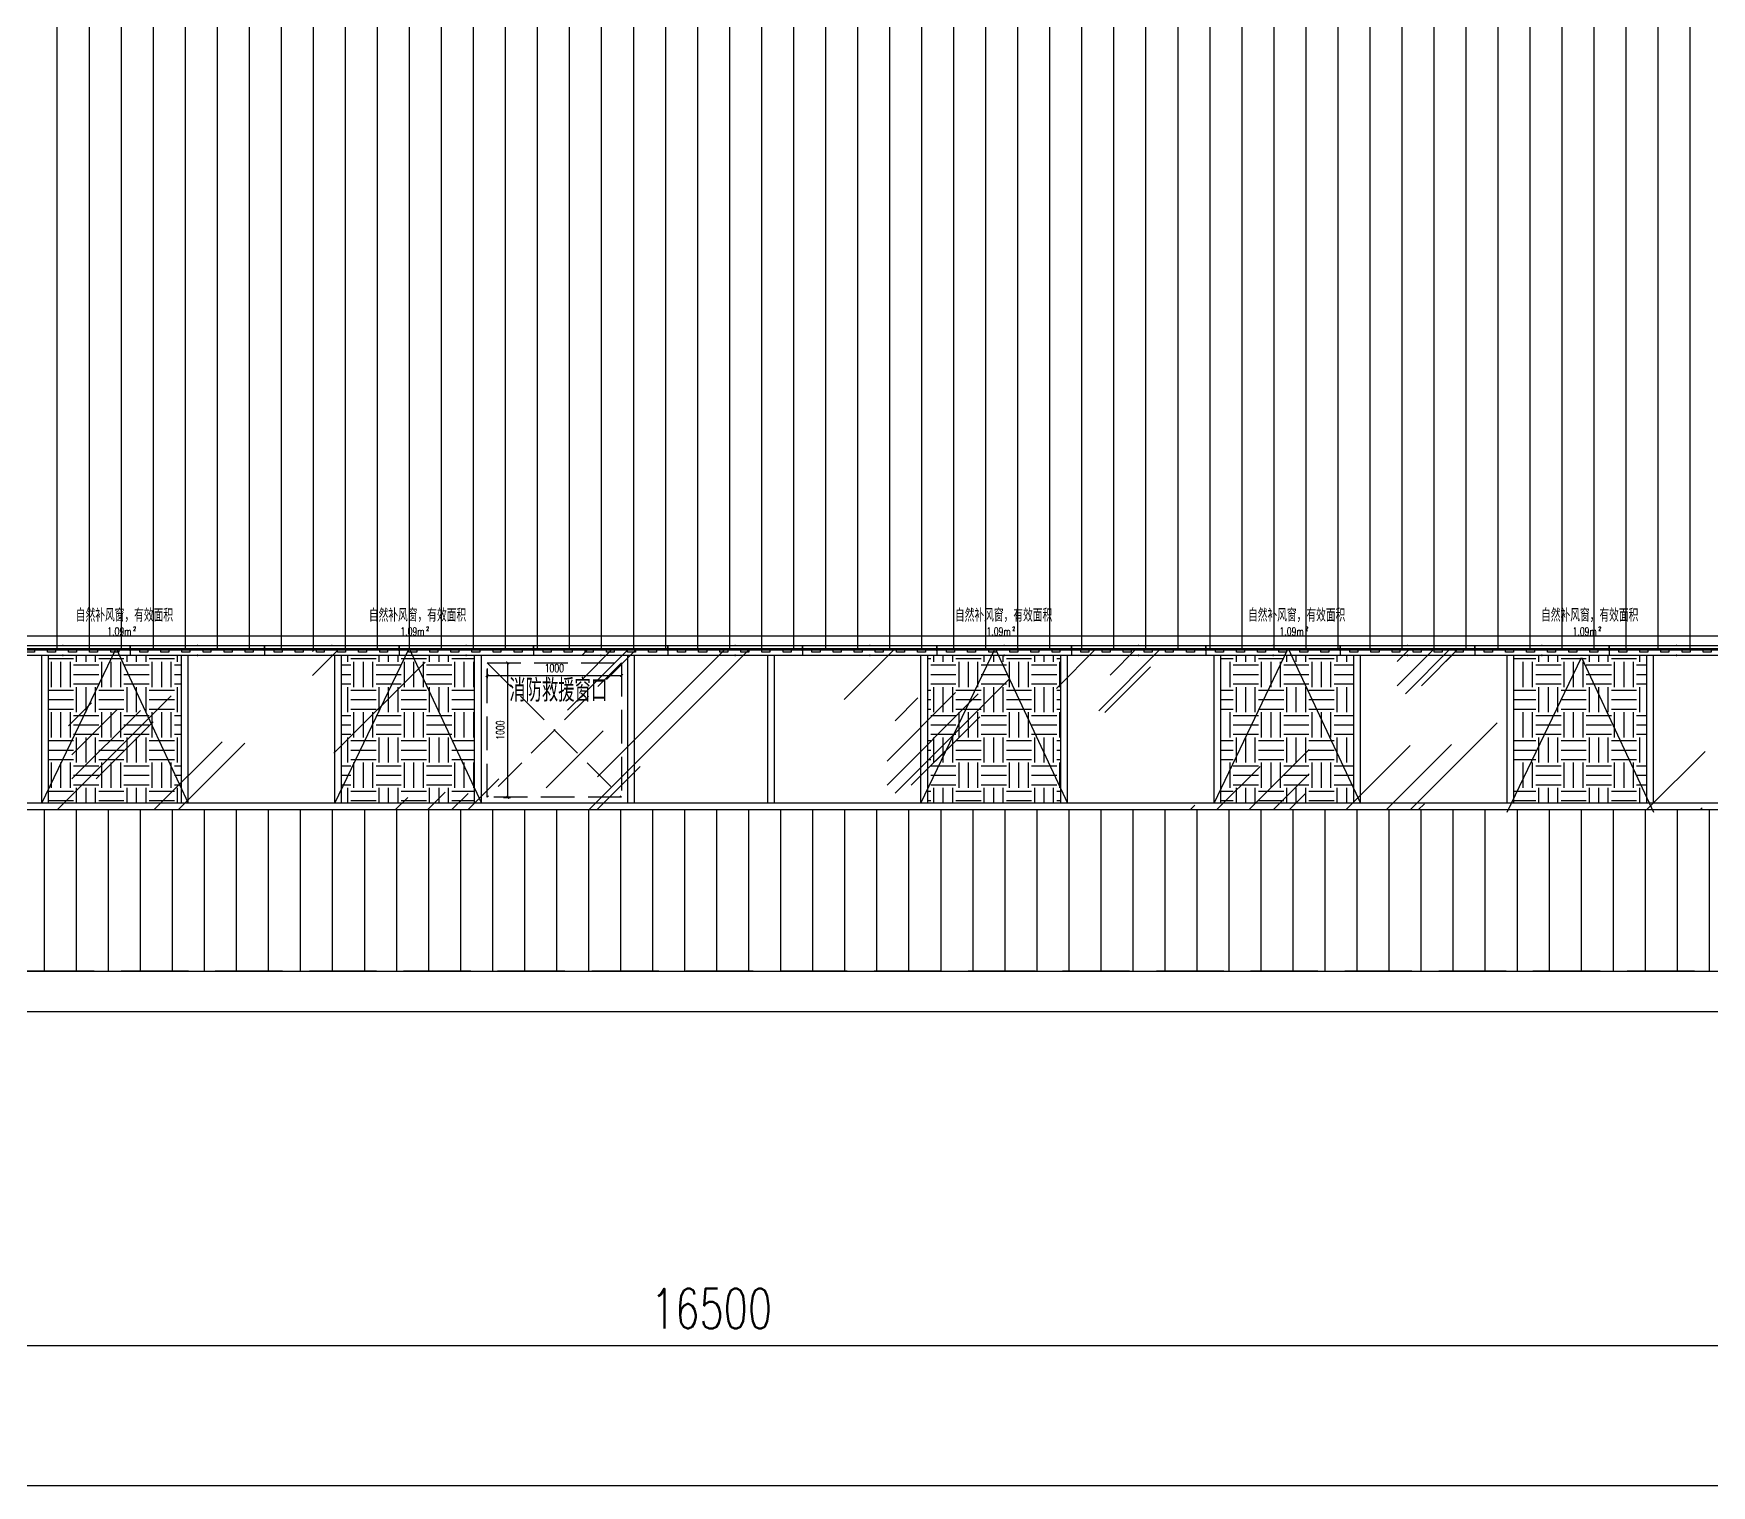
# Model space of a CAD drawing. Extents: x -2377130 to 293730, y -2 to 754590.
# Drawn here: x -1216687 to -1204209, y 513413 to 524212 of the extents above; entities that cross this region are included whole.
import ezdxf
from ezdxf.enums import TextEntityAlignment as Align

# ---------------------------------------------------------------- set-up
doc = ezdxf.new("R2010")
doc.units = 0
doc.header["$LTSCALE"] = 1000
doc.header["$MEASUREMENT"] = 0
for name, pattern in [('__DASH', [0.35, 0.25, -0.1]), ('DASH', [0.35, 0.25, -0.1]), ('DOTE', [2.42, 2, -0.2, 0.02, -0.2])]:
    doc.linetypes.add(name, pattern=pattern)
doc.layers.get('Defpoints').update_dxf_attribs({"color": 210})
for name, color, linetype in [('A-AXIS-D', 1, 'Continuous'), ('A-AXIS-DOTE', 14, 'DOTE'), ('A-HATCH-2', 251, 'Continuous'), ('A-LIN-V', 9, 'Continuous'), ('A-WINDOW', 140, 'Continuous'), ('AS-WALL', 40, 'Continuous'), ('DIM-照明', 3, 'Continuous'), ('EQUIP-照明', 3, 'Continuous'), ('PUB_DIM', 3, 'Continuous'), ('SPACE', 7, 'Continuous'), ('SPACE_HATCH', 8, 'Continuous'), ('建-文字', 7, 'Continuous')]:
    doc.layers.add(name, color=color, linetype=linetype)
doc.layers.add('A-WALL-HATCH', color=8, linetype='Continuous', lineweight=13)
doc.styles.add('_TCH_DIM_T3', font='SIMPLEX', dxfattribs={"width": 0.705882, "bigfont": 'GBCBIG'})
doc.styles.add('_TCH_SPACE', font='SIMPLEX', dxfattribs={"height": 5, "bigfont": 'GBCBIG'})
doc.styles.add('_TEL_DIM', font='SIMPLEX', dxfattribs={"width": 0.8, "height": 3.5, "bigfont": 'HZTXT'})
doc.styles.add('A-DIM_T3', font='SIMPLEX', dxfattribs={"width": 0.705882, "bigfont": 'GBCBIG'})
doc.styles.add('A-STANDARD', font='SIMPLEX', dxfattribs={"bigfont": 'GBCBIG'})
doc.dimstyles.new('_TCH_ARCH&&20', dxfattribs={"dimtxt": 59.5, "dimasz": 20, "dimexe": 20, "dimexo": 20, "dimgap": 25.25, "dimtad": 1, "dimdec": 0, "dimzin": 0, "dimdsep": 46, "dimtxsty": '_TCH_DIM_T3', "dimblk": 'ARCHTICK', "dimcen": 0.09, "dimclrt": 7, "dimazin": 2, "dimtfac": 1, "dimtdec": 0, "dimtix": 1, "dimtmove": 2, "dimatfit": 3, "dimfxl": 0, "dimtolj": 1, "dimtzin": 0, "dimarcsym": 0})

# ---------------------------------------------------------------- blocks, each defined once
blk = doc.blocks.new('_ArchTick')
at = {"color": 0, "linetype": 'ByBlock', "const_width": 0.4}
blk.add_lwpolyline([(-0.5, -0.5), (0.5, 0.5)], dxfattribs=at)
blk = doc.blocks.new('*D743')
at = {"layer": 'Defpoints', "color": 0}
for p in [(-1213314, 519510), (-1212314, 519510), (-1212314, 519437)]:
    blk.add_point(p, dxfattribs=at)
at = {"layer": 'PUB_DIM', "color": 0, "lineweight": -2}
for p, q in [((-1213314, 519490), (-1213314, 519417)), ((-1212314, 519490), (-1212314, 519417)), ((-1213314, 519437), (-1212314, 519437))]:
    blk.add_line(p, q, dxfattribs=at)
at = {"layer": 'PUB_DIM', "color": 0, "lineweight": -2, "xscale": 20, "yscale": 20, "zscale": 20, "rotation": 180}
blk.add_blockref('_ArchTick', (-1213314, 519437), dxfattribs=at)
at = {"layer": 'PUB_DIM', "color": 0, "lineweight": -2, "xscale": 20, "yscale": 20, "zscale": 20}
blk.add_blockref('_ArchTick', (-1212314, 519437), dxfattribs=at)
at = {"layer": 'PUB_DIM', "color": 7, "insert": (-1212814, 519492), "char_height": 59.5, "attachment_point": 5, "style": '_TCH_DIM_T3'}
blk.add_mtext('\\A1;1000', dxfattribs=at)
blk = doc.blocks.new('*D744')
at = {"layer": 'Defpoints', "color": 0}
for p in [(-1213212, 519531), (-1213161, 519531), (-1213212, 518531)]:
    blk.add_point(p, dxfattribs=at)
at = {"layer": 'PUB_DIM', "color": 0, "lineweight": -2}
for p, q in [((-1213192, 519531), (-1213141, 519531)), ((-1213161, 518531), (-1213161, 519531)), ((-1213192, 518531), (-1213141, 518531))]:
    blk.add_line(p, q, dxfattribs=at)
at = {"layer": 'PUB_DIM', "color": 0, "lineweight": -2, "xscale": 20, "yscale": 20, "zscale": 20}
for p, rotation in [((-1213161, 519531), 90), ((-1213161, 518531), 270)]:
    blk.add_blockref('_ArchTick', p, dxfattribs=dict(at, rotation=rotation))
at = {"layer": 'PUB_DIM', "color": 7, "insert": (-1213216, 519031), "char_height": 59.5, "attachment_point": 5, "rotation": 90, "style": '_TCH_DIM_T3'}
blk.add_mtext('\\A1;1000', dxfattribs=at)
blk = doc.blocks.new('12ZA')
at = {"color": 3}
for p, q in [((11454727, 202786), (11455727, 202786)), ((11454727, 202712), (11454727, 202786)), ((11455727, 202712), (11455727, 202786)), ((11454727, 202712), (11454727, 202737)), ((11455727, 202712), (11454727, 202712)), ((11454812, 202763), (11454871, 202763)), ((11454812, 202734), (11454812, 202763)), ((11454871, 202734), (11454812, 202734)), ((11454871, 202763), (11454871, 202734)), ((11454969, 202763), (11455028, 202763)), ((11454969, 202734), (11454969, 202763)), ((11455028, 202734), (11454969, 202734)), ((11455028, 202763), (11455028, 202734)), ((11455126, 202763), (11455185, 202763)), ((11455126, 202734), (11455126, 202763)), ((11455185, 202734), (11455126, 202734)), ((11455185, 202763), (11455185, 202734)), ((11455283, 202763), (11455342, 202763)), ((11455283, 202734), (11455283, 202763)), ((11455342, 202734), (11455283, 202734)), ((11455342, 202763), (11455342, 202734)), ((11455439, 202763), (11455499, 202763)), ((11455439, 202734), (11455439, 202763)), ((11455499, 202734), (11455439, 202734)), ((11455499, 202763), (11455499, 202734)), ((11455596, 202763), (11455656, 202763)), ((11455596, 202734), (11455596, 202763)), ((11455656, 202734), (11455596, 202734)), ((11455656, 202763), (11455656, 202734)), ((11455727, 202737), (11455727, 202712))]:
    blk.add_line(p, q, dxfattribs=at)
for p in [(11455227, 202786), (11455227, 202786), (11455227, 202786), (11454727, 202749), (11454727, 202749), (11454727, 202749), (11455227, 202712), (11455227, 202712), (11455227, 202712), (11455727, 202749), (11455727, 202749), (11455727, 202749), (11455727, 202749), (11455727, 202749)]:
    blk.add_point(p, dxfattribs=at)
at = {"color": 3, "style": '_TEL_DIM', "flags": 1}
for tag in ['REMARK', 'A']:
    blk.add_attdef(tag, text='', height=0.01, dxfattribs=at).set_placement((11455227, 202712), align=Align.MIDDLE_CENTER)
blk = doc.blocks.new('$equip_U$00000141(SEELE-PC)')
at = {"color": 8}
for p in [(-1, 0), (0, 0.074), (0, -0.074), (1, -0.024)]:
    blk.add_point(p, dxfattribs=at)
at = {"color": 8, "xscale": 0.002, "yscale": 0.002, "zscale": 0.002}
blk.add_blockref('12ZA', (-22910.454, -405.497), dxfattribs=at)
at = {"color": 7, "style": '_TEL_DIM', "flags": 1}
for tag in ['A', 'REMARK']:
    blk.add_attdef(tag, text='', height=0.00002, dxfattribs=at).set_placement((0, 0), align=Align.MIDDLE_CENTER)
blk = doc.blocks.new('$equip_U$00000080(LAPTOP-0UNQ9FSO)')
at = {"color": 4}
blk.add_blockref('$equip_U$00000141(SEELE-PC)', (1, 0.074), dxfattribs=at)
at = {"color": 7, "style": '_TEL_DIM', "flags": 1}
for tag in ['A', 'REMARK']:
    blk.add_attdef(tag, text='', height=0.00002, dxfattribs=at).set_placement((0, 0), align=Align.MIDDLE_CENTER)

msp = doc.modelspace()

# ---------------------------------------------------------------- linework, layer by layer
at = {"layer": 'A-AXIS-D', "color": 8}
for p, q in [((-1219895, 514453.4), (-1203395, 514453.4)), ((-1237045, 513413.4), (-1153245, 513413.4))]:
    msp.add_line(p, q, dxfattribs=at)
at = {"layer": 'A-AXIS-DOTE', "color": 8, "linetype": '__DASH', "ltscale": 2}
msp.add_line((-1146235.9, 517237.5), (-1244054.1, 517237.5), dxfattribs=at)
at = {"layer": 'A-HATCH-2', "color": 8, "linetype": 'Continuous'}
for p, q in [((-1216510.4, 519637.5), (-1216510.4, 534887.5)), ((-1216272.2, 519637.5), (-1216272.2, 534887.5)), ((-1216034.1, 519637.5), (-1216034.1, 534887.5)), ((-1215796, 519637.5), (-1215796, 534887.5)), ((-1215557.9, 519637.5), (-1215557.9, 534887.5)), ((-1215319.7, 519637.5), (-1215319.7, 534887.5)), ((-1215081.6, 519637.5), (-1215081.6, 534887.5)), ((-1214843.5, 519637.5), (-1214843.5, 534887.5)), ((-1214605.4, 519637.5), (-1214605.4, 534887.5)), ((-1214367.2, 519637.5), (-1214367.2, 534887.5)), ((-1214129.1, 519637.5), (-1214129.1, 534887.5)), ((-1213891, 519637.5), (-1213891, 534887.5)), ((-1213652.9, 519637.5), (-1213652.9, 534887.5)), ((-1213414.7, 519637.5), (-1213414.7, 534887.5)), ((-1213176.6, 519637.5), (-1213176.6, 534887.5)), ((-1212938.5, 519637.5), (-1212938.5, 534887.5)), ((-1212700.4, 519637.5), (-1212700.4, 534887.5)), ((-1212462.2, 519637.5), (-1212462.2, 534887.5)), ((-1212224.1, 519637.5), (-1212224.1, 534887.5)), ((-1211986, 519637.5), (-1211986, 534887.5)), ((-1211747.9, 519637.5), (-1211747.9, 534887.5)), ((-1211509.7, 519637.5), (-1211509.7, 534887.5)), ((-1211271.6, 519637.5), (-1211271.6, 534887.5)), ((-1211033.5, 519637.5), (-1211033.5, 534887.5)), ((-1210795.4, 519637.5), (-1210795.4, 534887.5)), ((-1210557.2, 519637.5), (-1210557.2, 534887.5)), ((-1210319.1, 519637.5), (-1210319.1, 534887.5)), ((-1210081, 519637.5), (-1210081, 534887.5)), ((-1209842.9, 519637.5), (-1209842.9, 534887.5)), ((-1209604.7, 519637.5), (-1209604.7, 534887.5)), ((-1209366.6, 519637.5), (-1209366.6, 534887.5)), ((-1209128.5, 519637.5), (-1209128.5, 534887.5)), ((-1208890.4, 519637.5), (-1208890.4, 534887.5)), ((-1208652.2, 519637.5), (-1208652.2, 534887.5)), ((-1208414.1, 519637.5), (-1208414.1, 534887.5)), ((-1208176, 519637.5), (-1208176, 534887.5)), ((-1207937.9, 519637.5), (-1207937.9, 534887.5)), ((-1207699.7, 519637.5), (-1207699.7, 534887.5)), ((-1207461.6, 519637.5), (-1207461.6, 534887.5)), ((-1207223.5, 519637.5), (-1207223.5, 534887.5)), ((-1206985.4, 519637.5), (-1206985.4, 534887.5)), ((-1206747.2, 519637.5), (-1206747.2, 534887.5)), ((-1206509.1, 519637.5), (-1206509.1, 534887.5)), ((-1206271, 519637.5), (-1206271, 534887.5)), ((-1206032.9, 519637.5), (-1206032.9, 534887.5)), ((-1205794.7, 519637.5), (-1205794.7, 534887.5)), ((-1205556.6, 519637.5), (-1205556.6, 534887.5)), ((-1205318.5, 519637.5), (-1205318.5, 534887.5)), ((-1205080.4, 519637.5), (-1205080.4, 534887.5)), ((-1204842.2, 519637.5), (-1204842.2, 534887.5)), ((-1204604.1, 519637.5), (-1204604.1, 534887.5)), ((-1204366, 519637.5), (-1204366, 534887.5)), ((-1216606, 517237.5), (-1216606, 518437.5)), ((-1216367.9, 517237.5), (-1216367.9, 518437.5)), ((-1216129.7, 517237.5), (-1216129.7, 518437.5)), ((-1215891.6, 517237.5), (-1215891.6, 518437.5)), ((-1215653.5, 517237.5), (-1215653.5, 518437.5)), ((-1215415.4, 517237.5), (-1215415.4, 518437.5)), ((-1215177.2, 517237.5), (-1215177.2, 518437.5)), ((-1214939.1, 517237.5), (-1214939.1, 518437.5)), ((-1214701, 517237.5), (-1214701, 518437.5)), ((-1214462.9, 517237.5), (-1214462.9, 518437.5)), ((-1214224.7, 517237.5), (-1214224.7, 518437.5)), ((-1213986.6, 517237.5), (-1213986.6, 518437.5)), ((-1213748.5, 517237.5), (-1213748.5, 518437.5)), ((-1213510.4, 517237.5), (-1213510.4, 518437.5)), ((-1213272.2, 517237.5), (-1213272.2, 518437.5)), ((-1213034.1, 517237.5), (-1213034.1, 518437.5)), ((-1212796, 517237.5), (-1212796, 518437.5)), ((-1212557.9, 517237.5), (-1212557.9, 518437.5)), ((-1212319.7, 517237.5), (-1212319.7, 518437.5)), ((-1212081.6, 517237.5), (-1212081.6, 518437.5)), ((-1211843.5, 517237.5), (-1211843.5, 518437.5)), ((-1211605.4, 517237.5), (-1211605.4, 518437.5)), ((-1211367.2, 517237.5), (-1211367.2, 518437.5)), ((-1211129.1, 517237.5), (-1211129.1, 518437.5)), ((-1210891, 517237.5), (-1210891, 518437.5)), ((-1210652.9, 517237.5), (-1210652.9, 518437.5)), ((-1210414.7, 517237.5), (-1210414.7, 518437.5)), ((-1210176.6, 517237.5), (-1210176.6, 518437.5)), ((-1209938.5, 517237.5), (-1209938.5, 518437.5)), ((-1209700.4, 517237.5), (-1209700.4, 518437.5)), ((-1209462.2, 517237.5), (-1209462.2, 518437.5)), ((-1209224.1, 517237.5), (-1209224.1, 518437.5)), ((-1208986, 517237.5), (-1208986, 518437.5)), ((-1208747.9, 517237.5), (-1208747.9, 518437.5)), ((-1208509.7, 517237.5), (-1208509.7, 518437.5)), ((-1208271.6, 517237.5), (-1208271.6, 518437.5)), ((-1208033.5, 517237.5), (-1208033.5, 518437.5)), ((-1207795.4, 517237.5), (-1207795.4, 518437.5)), ((-1207557.2, 517237.5), (-1207557.2, 518437.5)), ((-1207319.1, 517237.5), (-1207319.1, 518437.5)), ((-1207081, 517237.5), (-1207081, 518437.5)), ((-1206842.9, 517237.5), (-1206842.9, 518437.5)), ((-1206604.7, 517237.5), (-1206604.7, 518437.5)), ((-1206366.6, 517237.5), (-1206366.6, 518437.5)), ((-1206128.5, 517237.5), (-1206128.5, 518437.5)), ((-1205890.4, 517237.5), (-1205890.4, 518437.5)), ((-1205652.2, 517237.5), (-1205652.2, 518437.5)), ((-1205414.1, 517237.5), (-1205414.1, 518437.5)), ((-1205176, 517237.5), (-1205176, 518437.5)), ((-1204937.9, 517237.5), (-1204937.9, 518437.5)), ((-1204699.7, 517237.5), (-1204699.7, 518437.5)), ((-1204461.6, 517237.5), (-1204461.6, 518437.5)), ((-1204223.5, 517237.5), (-1204223.5, 518437.5))]:
    msp.add_line(p, q, dxfattribs=at)
at = {"layer": 'A-LIN-V', "color": 8}
msp.add_line((-1237045, 517237.5), (-1153245, 517237.5), dxfattribs=at)
at = {"layer": 'A-LIN-V', "color": 8, "linetype": 'DASH'}
msp.add_lwpolyline([(-1213313.7, 519531.2), (-1212313.7, 519531.2), (-1212313.7, 518531.2), (-1213313.7, 518531.2)], close=True, dxfattribs=at)
for points in [[(-1213313.7, 519531.2), (-1212313.7, 518531.2)], [(-1212313.7, 519531.2), (-1213313.7, 518531.2)]]:
    msp.add_lwpolyline(points, dxfattribs=at)
at = {"layer": 'A-WALL-HATCH', "color": 8, "linetype": 'Continuous'}
for p, q in [((-1214613.5, 519616.8), (-1214592.9, 519637.5)), ((-1214613.5, 519436.8), (-1214412.9, 519637.5)), ((-1212717, 519178.7), (-1212258.2, 519637.5)), ((-1212607.3, 519408.4), (-1212378.2, 519637.5)), ((-1212607.3, 519588.4), (-1212558.2, 519637.5)), ((-1212558.2, 518437.5), (-1211358.2, 519637.5)), ((-1212492.2, 518683.5), (-1211538.2, 519637.5)), ((-1212427.2, 519408.4), (-1212198.2, 519637.5)), ((-1212247.2, 519588.4), (-1212198.2, 519637.5)), ((-1210658.2, 519259.2), (-1210279.9, 519637.5)), ((-1209079.9, 519341), (-1208783.5, 519637.5)), ((-1208765.3, 519175.6), (-1208303.5, 519637.5)), ((-1208680.5, 519440.5), (-1208483.5, 519637.5)), ((-1206545.2, 519361.1), (-1206268.8, 519637.5)), ((-1206545.2, 519541.1), (-1206448.8, 519637.5)), ((-1206485.2, 519301.1), (-1206148.8, 519637.5)), ((-1206365.1, 519361.1), (-1206088.8, 519637.5)), ((-1206185.1, 519541.1), (-1206088.8, 519637.5)), ((-1214452.9, 518858.6), (-1213774.1, 519537.4)), ((-1208719.9, 519161.1), (-1208380.4, 519500.5)), ((-1210279.9, 518561), (-1209431.4, 519409.6)), ((-1216511.7, 518438.6), (-1215663.2, 519287.2)), ((-1216426.9, 519063.5), (-1216257.1, 519233.2)), ((-1210339.9, 518801), (-1209830.8, 519310.2)), ((-1210339.9, 518621), (-1209661.1, 519299.9)), ((-1210279.9, 519101), (-1210110.2, 519270.8)), ((-1216402, 518848.3), (-1216062.6, 519187.7)), ((-1216402, 518668.3), (-1215892.9, 519177.4)), ((-1210159.9, 518621.1), (-1209650.7, 519130.2)), ((-1216222, 518668.4), (-1215797.7, 519092.6)), ((-1216042, 518848.4), (-1215872.3, 519018.1)), ((-1212874.6, 518601), (-1212450.4, 519025.3)), ((-1209979.9, 518801.1), (-1209725.3, 519055.6)), ((-1206448.8, 518437.5), (-1205802.1, 519084.1)), ((-1215792.9, 518437.5), (-1215285.6, 518944.7)), ((-1215612.9, 518437.5), (-1215115.9, 518934.4)), ((-1207648.8, 518437.5), (-1207200.3, 518885.9)), ((-1206928.8, 518437.5), (-1206449.4, 518916.8)), ((-1206628.8, 518437.5), (-1206141.6, 518924.7)), ((-1204691.7, 518437.5), (-1204256.6, 518872.5)), ((-1212498.2, 518437.5), (-1212175.2, 518760.5)), ((-1207888.8, 518437.5), (-1207564.6, 518761.6)), ((-1213458.2, 518437.5), (-1213226.1, 518669.5)), ((-1207468.8, 518437.5), (-1207200.3, 518705.9)), ((-1213998.2, 518437.5), (-1213904.9, 518530.7)), ((-1213758.2, 518437.5), (-1213625.5, 518570.1)), ((-1213578.2, 518437.5), (-1213455.8, 518559.8)), ((-1207348.8, 518437.5), (-1207225.2, 518561)), ((-1206388.8, 518437.5), (-1206344, 518482.3)), ((-1208085.8, 518437.5), (-1208051.4, 518471.9)), ((-1204294.1, 518437.5), (-1204279, 518452.5))]:
    msp.add_line(p, q, dxfattribs=at)
at = {"layer": 'A-WINDOW', "color": 8}
for p, q in [((-1229090.3, 519637.5), (-1169895, 519637.5)), ((-1216625.9, 518487.5), (-1216073.4, 519637.5)), ((-1216073.4, 519637.5), (-1215536.2, 518487.5)), ((-1214446.4, 518487.5), (-1213894, 519637.5)), ((-1213894, 519637.5), (-1213356.7, 518487.5)), ((-1210087.6, 518487.5), (-1209535.2, 519637.5)), ((-1209535.2, 519637.5), (-1208997.9, 518487.5)), ((-1207908.2, 518487.5), (-1207355.8, 519637.5)), ((-1207355.8, 519637.5), (-1206818.5, 518487.5)), ((-1229040.3, 519587.5), (-1169895, 519587.5)), ((-1216625.9, 518487.5), (-1216625.9, 519587.5)), ((-1216575.9, 518487.5), (-1216575.9, 519587.5)), ((-1215586.2, 518487.5), (-1215586.2, 519587.5)), ((-1215536.2, 518487.5), (-1215536.2, 519587.5)), ((-1214446.4, 518487.5), (-1214446.4, 519587.5)), ((-1214396.4, 518487.5), (-1214396.4, 519587.5)), ((-1213406.7, 518487.5), (-1213406.7, 519587.5)), ((-1213356.7, 518487.5), (-1213356.7, 519587.5)), ((-1212267, 518487.5), (-1212267, 519587.5)), ((-1212217, 518487.5), (-1212217, 519587.5)), ((-1211227.3, 518487.5), (-1211227.3, 519587.5)), ((-1211177.3, 518487.5), (-1211177.3, 519587.5)), ((-1210087.6, 518487.5), (-1210087.6, 519587.5)), ((-1210037.6, 518487.5), (-1210037.6, 519587.5)), ((-1209047.9, 518487.5), (-1209047.9, 519587.5)), ((-1208997.9, 518487.5), (-1208997.9, 519587.5)), ((-1207908.2, 518487.5), (-1207908.2, 519587.5)), ((-1207858.2, 518487.5), (-1207858.2, 519587.5)), ((-1206868.5, 518487.5), (-1206868.5, 519587.5)), ((-1206818.5, 518487.5), (-1206818.5, 519587.5)), ((-1205728.8, 518487.5), (-1205728.8, 519587.5)), ((-1205728.8, 518420), (-1205176.3, 519570)), ((-1205678.8, 518487.5), (-1205678.8, 519587.5)), ((-1205176.3, 519570), (-1204639, 518420)), ((-1204689, 518487.5), (-1204689, 519587.5)), ((-1204639, 518487.5), (-1204639, 519587.5)), ((-1169895, 518487.5), (-1225393.6, 518487.5)), ((-1168395, 518437.5), (-1225393.6, 518437.5))]:
    msp.add_line(p, q, dxfattribs=at)
at = {"layer": 'AS-WALL', "color": 8}
msp.add_line((-1244054.1, 516937.5), (-1146235.9, 516937.5), dxfattribs=at)
at = {"layer": 'DIM-照明', "color": 6}
for points in [[(-1170090, 535010), (-1170090, 519730), (-1225970, 519730), (-1225969, 519624.5), (-1229080, 519624.5), (-1229080, 517287.5)], [(-1170050, 535000), (-1170050, 519700), (-1201970, 519700), (-1201969, 519624.5), (-1224969, 519624.5)]]:
    msp.add_lwpolyline(points, dxfattribs=at)
at = {"layer": 'SPACE_HATCH', "color": 8, "linetype": 'Continuous'}
for p, q in [((-1216575.9, 519562.5), (-1216390, 519562.5)), ((-1216554.1, 519351.6), (-1216554.1, 519539.1)), ((-1216483.8, 519351.6), (-1216483.8, 519539.1)), ((-1216413.4, 519351.6), (-1216413.4, 519539.1)), ((-1216390, 519515.6), (-1216202.5, 519515.6)), ((-1216366.6, 519539.1), (-1216366.6, 519587.5)), ((-1216296.3, 519539.1), (-1216296.3, 519587.5)), ((-1216225.9, 519539.1), (-1216225.9, 519587.5)), ((-1216202.5, 519562.5), (-1216015, 519562.5)), ((-1216179.1, 519351.6), (-1216179.1, 519539.1)), ((-1216108.8, 519351.6), (-1216108.8, 519539.1)), ((-1216038.4, 519351.6), (-1216038.4, 519539.1)), ((-1216015, 519515.6), (-1215827.5, 519515.6)), ((-1215991.6, 519539.1), (-1215991.6, 519587.5)), ((-1215921.3, 519539.1), (-1215921.3, 519587.5)), ((-1215850.9, 519539.1), (-1215850.9, 519587.5)), ((-1215827.5, 519562.5), (-1215640, 519562.5)), ((-1215804.1, 519351.6), (-1215804.1, 519539.1)), ((-1215733.8, 519351.6), (-1215733.8, 519539.1)), ((-1215663.4, 519351.6), (-1215663.4, 519539.1)), ((-1215640, 519515.6), (-1215586.2, 519515.6)), ((-1215616.6, 519539.1), (-1215616.6, 519587.5)), ((-1214396.4, 519515.6), (-1214327.5, 519515.6)), ((-1214350.9, 519539.1), (-1214350.9, 519587.5)), ((-1214327.5, 519562.5), (-1214140, 519562.5)), ((-1214304.1, 519351.6), (-1214304.1, 519539.1)), ((-1214233.8, 519351.6), (-1214233.8, 519539.1)), ((-1214163.4, 519351.6), (-1214163.4, 519539.1)), ((-1214140, 519515.6), (-1213952.5, 519515.6)), ((-1214116.6, 519539.1), (-1214116.6, 519587.5)), ((-1214046.3, 519539.1), (-1214046.3, 519587.5)), ((-1213975.9, 519539.1), (-1213975.9, 519587.5)), ((-1213952.5, 519562.5), (-1213765, 519562.5)), ((-1213929.1, 519351.6), (-1213929.1, 519539.1)), ((-1213858.8, 519351.6), (-1213858.8, 519539.1)), ((-1213788.4, 519351.6), (-1213788.4, 519539.1)), ((-1213765, 519515.6), (-1213577.5, 519515.6)), ((-1213741.6, 519539.1), (-1213741.6, 519587.5)), ((-1213671.3, 519539.1), (-1213671.3, 519587.5)), ((-1213600.9, 519539.1), (-1213600.9, 519587.5)), ((-1213577.5, 519562.5), (-1213406.7, 519562.5)), ((-1213554.1, 519351.6), (-1213554.1, 519539.1)), ((-1213483.8, 519351.6), (-1213483.8, 519539.1)), ((-1213413.4, 519351.6), (-1213413.4, 519539.1)), ((-1210037.6, 519562.5), (-1210015, 519562.5)), ((-1210015, 519515.6), (-1209827.5, 519515.6)), ((-1209991.6, 519539.1), (-1209991.6, 519587.5)), ((-1209921.3, 519539.1), (-1209921.3, 519587.5)), ((-1209850.9, 519539.1), (-1209850.9, 519587.5)), ((-1209827.5, 519562.5), (-1209640, 519562.5)), ((-1209804.1, 519351.6), (-1209804.1, 519539.1)), ((-1209733.8, 519351.6), (-1209733.8, 519539.1)), ((-1209663.4, 519351.6), (-1209663.4, 519539.1)), ((-1209640, 519515.6), (-1209452.5, 519515.6)), ((-1209616.6, 519539.1), (-1209616.6, 519587.5)), ((-1209546.3, 519539.1), (-1209546.3, 519587.5)), ((-1209475.9, 519539.1), (-1209475.9, 519587.5)), ((-1209452.5, 519562.5), (-1209265, 519562.5)), ((-1209429.1, 519351.6), (-1209429.1, 519539.1)), ((-1209358.8, 519351.6), (-1209358.8, 519539.1)), ((-1209288.4, 519351.6), (-1209288.4, 519539.1)), ((-1209265, 519515.6), (-1209077.5, 519515.6)), ((-1209241.6, 519539.1), (-1209241.6, 519587.5)), ((-1209171.3, 519539.1), (-1209171.3, 519587.5)), ((-1209100.9, 519539.1), (-1209100.9, 519587.5)), ((-1209077.5, 519562.5), (-1209047.9, 519562.5)), ((-1209054.1, 519351.6), (-1209054.1, 519539.1)), ((-1207858.2, 519562.5), (-1207765, 519562.5)), ((-1207788.4, 519351.6), (-1207788.4, 519539.1)), ((-1207765, 519515.6), (-1207577.5, 519515.6)), ((-1207741.6, 519539.1), (-1207741.6, 519587.5)), ((-1207671.3, 519539.1), (-1207671.3, 519587.5)), ((-1207600.9, 519539.1), (-1207600.9, 519587.5)), ((-1207577.5, 519562.5), (-1207390, 519562.5)), ((-1207554.1, 519351.6), (-1207554.1, 519539.1)), ((-1207483.8, 519351.6), (-1207483.8, 519539.1)), ((-1207413.4, 519351.6), (-1207413.4, 519539.1)), ((-1207390, 519515.6), (-1207202.5, 519515.6)), ((-1207366.6, 519539.1), (-1207366.6, 519587.5)), ((-1207296.3, 519539.1), (-1207296.3, 519587.5)), ((-1207225.9, 519539.1), (-1207225.9, 519587.5)), ((-1207202.5, 519562.5), (-1207015, 519562.5)), ((-1207179.1, 519351.6), (-1207179.1, 519539.1)), ((-1207108.8, 519351.6), (-1207108.8, 519539.1)), ((-1207038.4, 519351.6), (-1207038.4, 519539.1)), ((-1207015, 519515.6), (-1206868.5, 519515.6)), ((-1206991.6, 519539.1), (-1206991.6, 519587.5)), ((-1206921.3, 519539.1), (-1206921.3, 519587.5)), ((-1205678.8, 519562.5), (-1205515, 519562.5)), ((-1205608.8, 519351.6), (-1205608.8, 519539.1)), ((-1205538.4, 519351.6), (-1205538.4, 519539.1)), ((-1205515, 519515.6), (-1205327.5, 519515.6)), ((-1205491.6, 519539.1), (-1205491.6, 519587.5)), ((-1205421.3, 519539.1), (-1205421.3, 519587.5)), ((-1205350.9, 519539.1), (-1205350.9, 519587.5)), ((-1205327.5, 519562.5), (-1205140, 519562.5)), ((-1205304.1, 519351.6), (-1205304.1, 519539.1)), ((-1205233.8, 519351.6), (-1205233.8, 519539.1)), ((-1205163.4, 519351.6), (-1205163.4, 519539.1)), ((-1205140, 519515.6), (-1204952.5, 519515.6)), ((-1205116.6, 519539.1), (-1205116.6, 519587.5)), ((-1205046.3, 519539.1), (-1205046.3, 519587.5)), ((-1204975.9, 519539.1), (-1204975.9, 519587.5)), ((-1204952.5, 519562.5), (-1204765, 519562.5)), ((-1204929.1, 519351.6), (-1204929.1, 519539.1)), ((-1204858.8, 519351.6), (-1204858.8, 519539.1)), ((-1204788.4, 519351.6), (-1204788.4, 519539.1)), ((-1204765, 519515.6), (-1204689, 519515.6)), ((-1204741.6, 519539.1), (-1204741.6, 519587.5)), ((-1216390, 519445.3), (-1216202.5, 519445.3)), ((-1216390, 519375), (-1216202.5, 519375)), ((-1216366.6, 519164.1), (-1216366.6, 519351.6)), ((-1216296.3, 519164.1), (-1216296.3, 519351.6)), ((-1216225.9, 519164.1), (-1216225.9, 519351.6)), ((-1216015, 519445.3), (-1215827.5, 519445.3)), ((-1216015, 519375), (-1215827.5, 519375)), ((-1215991.6, 519164.1), (-1215991.6, 519351.6)), ((-1215921.3, 519164.1), (-1215921.3, 519351.6)), ((-1215850.9, 519164.1), (-1215850.9, 519351.6)), ((-1215640, 519445.3), (-1215586.2, 519445.3)), ((-1215640, 519375), (-1215586.2, 519375)), ((-1215616.6, 519164.1), (-1215616.6, 519351.6)), ((-1214396.4, 519445.3), (-1214327.5, 519445.3)), ((-1214396.4, 519375), (-1214327.5, 519375)), ((-1214350.9, 519164.1), (-1214350.9, 519351.6)), ((-1214140, 519445.3), (-1213952.5, 519445.3)), ((-1214140, 519375), (-1213952.5, 519375)), ((-1214116.6, 519164.1), (-1214116.6, 519351.6)), ((-1214046.3, 519164.1), (-1214046.3, 519351.6)), ((-1213975.9, 519164.1), (-1213975.9, 519351.6)), ((-1213765, 519445.3), (-1213577.5, 519445.3)), ((-1213765, 519375), (-1213577.5, 519375)), ((-1213741.6, 519164.1), (-1213741.6, 519351.6)), ((-1213671.3, 519164.1), (-1213671.3, 519351.6)), ((-1213600.9, 519164.1), (-1213600.9, 519351.6)), ((-1210015, 519445.3), (-1209827.5, 519445.3)), ((-1210015, 519375), (-1209827.5, 519375)), ((-1209991.6, 519164.1), (-1209991.6, 519351.6)), ((-1209921.3, 519164.1), (-1209921.3, 519351.6)), ((-1209850.9, 519164.1), (-1209850.9, 519351.6)), ((-1209640, 519445.3), (-1209452.5, 519445.3)), ((-1209640, 519375), (-1209452.5, 519375)), ((-1209616.6, 519164.1), (-1209616.6, 519351.6)), ((-1209546.3, 519164.1), (-1209546.3, 519351.6)), ((-1209475.9, 519164.1), (-1209475.9, 519351.6)), ((-1209265, 519445.3), (-1209077.5, 519445.3)), ((-1209265, 519375), (-1209077.5, 519375)), ((-1209241.6, 519164.1), (-1209241.6, 519351.6)), ((-1209171.3, 519164.1), (-1209171.3, 519351.6)), ((-1209100.9, 519164.1), (-1209100.9, 519351.6)), ((-1207765, 519445.3), (-1207577.5, 519445.3)), ((-1207765, 519375), (-1207577.5, 519375)), ((-1207741.6, 519164.1), (-1207741.6, 519351.6)), ((-1207671.3, 519164.1), (-1207671.3, 519351.6)), ((-1207600.9, 519164.1), (-1207600.9, 519351.6)), ((-1207390, 519445.3), (-1207202.5, 519445.3)), ((-1207390, 519375), (-1207202.5, 519375)), ((-1207366.6, 519164.1), (-1207366.6, 519351.6)), ((-1207296.3, 519164.1), (-1207296.3, 519351.6)), ((-1207225.9, 519164.1), (-1207225.9, 519351.6)), ((-1207015, 519445.3), (-1206868.5, 519445.3)), ((-1207015, 519375), (-1206868.5, 519375)), ((-1206991.6, 519164.1), (-1206991.6, 519351.6)), ((-1206921.3, 519164.1), (-1206921.3, 519351.6)), ((-1205515, 519445.3), (-1205327.5, 519445.3)), ((-1205515, 519375), (-1205327.5, 519375)), ((-1205491.6, 519164.1), (-1205491.6, 519351.6)), ((-1205421.3, 519164.1), (-1205421.3, 519351.6)), ((-1205350.9, 519164.1), (-1205350.9, 519351.6)), ((-1205140, 519445.3), (-1204952.5, 519445.3)), ((-1205140, 519375), (-1204952.5, 519375)), ((-1205116.6, 519164.1), (-1205116.6, 519351.6)), ((-1205046.3, 519164.1), (-1205046.3, 519351.6)), ((-1204975.9, 519164.1), (-1204975.9, 519351.6)), ((-1204765, 519445.3), (-1204689, 519445.3)), ((-1204765, 519375), (-1204689, 519375)), ((-1204741.6, 519164.1), (-1204741.6, 519351.6)), ((-1216575.9, 519328.1), (-1216390, 519328.1)), ((-1216575.9, 519257.8), (-1216390, 519257.8)), ((-1216202.5, 519328.1), (-1216015, 519328.1)), ((-1216202.5, 519257.8), (-1216015, 519257.8)), ((-1215827.5, 519328.1), (-1215640, 519328.1)), ((-1215827.5, 519257.8), (-1215640, 519257.8)), ((-1214327.5, 519328.1), (-1214140, 519328.1)), ((-1214327.5, 519257.8), (-1214140, 519257.8)), ((-1213952.5, 519328.1), (-1213765, 519328.1)), ((-1213952.5, 519257.8), (-1213765, 519257.8)), ((-1213577.5, 519328.1), (-1213406.7, 519328.1)), ((-1213577.5, 519257.8), (-1213406.7, 519257.8)), ((-1210037.6, 519328.1), (-1210015, 519328.1)), ((-1210037.6, 519257.8), (-1210015, 519257.8)), ((-1209827.5, 519328.1), (-1209640, 519328.1)), ((-1209827.5, 519257.8), (-1209640, 519257.8)), ((-1209452.5, 519328.1), (-1209265, 519328.1)), ((-1209452.5, 519257.8), (-1209265, 519257.8)), ((-1209077.5, 519328.1), (-1209047.9, 519328.1)), ((-1209077.5, 519257.8), (-1209047.9, 519257.8)), ((-1207858.2, 519328.1), (-1207765, 519328.1)), ((-1207858.2, 519257.8), (-1207765, 519257.8)), ((-1207577.5, 519328.1), (-1207390, 519328.1)), ((-1207577.5, 519257.8), (-1207390, 519257.8)), ((-1207202.5, 519328.1), (-1207015, 519328.1)), ((-1207202.5, 519257.8), (-1207015, 519257.8)), ((-1205678.8, 519328.1), (-1205515, 519328.1)), ((-1205678.8, 519257.8), (-1205515, 519257.8)), ((-1205327.5, 519328.1), (-1205140, 519328.1)), ((-1205327.5, 519257.8), (-1205140, 519257.8)), ((-1204952.5, 519328.1), (-1204765, 519328.1)), ((-1204952.5, 519257.8), (-1204765, 519257.8)), ((-1216575.9, 519187.5), (-1216390, 519187.5)), ((-1216554.1, 518976.6), (-1216554.1, 519164.1)), ((-1216483.8, 518976.6), (-1216483.8, 519164.1)), ((-1216413.4, 518976.6), (-1216413.4, 519164.1)), ((-1216390, 519140.6), (-1216202.5, 519140.6)), ((-1216202.5, 519187.5), (-1216015, 519187.5)), ((-1216179.1, 518976.6), (-1216179.1, 519164.1)), ((-1216108.8, 518976.6), (-1216108.8, 519164.1)), ((-1216038.4, 518976.6), (-1216038.4, 519164.1)), ((-1216015, 519140.6), (-1215827.5, 519140.6)), ((-1215827.5, 519187.5), (-1215640, 519187.5)), ((-1215804.1, 518976.6), (-1215804.1, 519164.1)), ((-1215733.8, 518976.6), (-1215733.8, 519164.1)), ((-1215663.4, 518976.6), (-1215663.4, 519164.1)), ((-1215640, 519140.6), (-1215586.2, 519140.6)), ((-1214396.4, 519140.6), (-1214327.5, 519140.6)), ((-1214327.5, 519187.5), (-1214140, 519187.5)), ((-1214304.1, 518976.6), (-1214304.1, 519164.1)), ((-1214233.8, 518976.6), (-1214233.8, 519164.1)), ((-1214163.4, 518976.6), (-1214163.4, 519164.1)), ((-1214140, 519140.6), (-1213952.5, 519140.6)), ((-1213952.5, 519187.5), (-1213765, 519187.5)), ((-1213929.1, 518976.6), (-1213929.1, 519164.1)), ((-1213858.8, 518976.6), (-1213858.8, 519164.1)), ((-1213788.4, 518976.6), (-1213788.4, 519164.1)), ((-1213765, 519140.6), (-1213577.5, 519140.6)), ((-1213577.5, 519187.5), (-1213406.7, 519187.5)), ((-1213554.1, 518976.6), (-1213554.1, 519164.1)), ((-1213483.8, 518976.6), (-1213483.8, 519164.1)), ((-1213413.4, 518976.6), (-1213413.4, 519164.1)), ((-1210037.6, 519187.5), (-1210015, 519187.5)), ((-1210015, 519140.6), (-1209827.5, 519140.6)), ((-1209827.5, 519187.5), (-1209640, 519187.5)), ((-1209804.1, 518976.6), (-1209804.1, 519164.1)), ((-1209733.8, 518976.6), (-1209733.8, 519164.1)), ((-1209663.4, 518976.6), (-1209663.4, 519164.1)), ((-1209640, 519140.6), (-1209452.5, 519140.6)), ((-1209452.5, 519187.5), (-1209265, 519187.5)), ((-1209429.1, 518976.6), (-1209429.1, 519164.1)), ((-1209358.8, 518976.6), (-1209358.8, 519164.1)), ((-1209288.4, 518976.6), (-1209288.4, 519164.1)), ((-1209265, 519140.6), (-1209077.5, 519140.6)), ((-1209077.5, 519187.5), (-1209047.9, 519187.5)), ((-1209054.1, 518976.6), (-1209054.1, 519164.1)), ((-1207858.2, 519187.5), (-1207765, 519187.5)), ((-1207788.4, 518976.6), (-1207788.4, 519164.1)), ((-1207765, 519140.6), (-1207577.5, 519140.6)), ((-1207577.5, 519187.5), (-1207390, 519187.5)), ((-1207554.1, 518976.6), (-1207554.1, 519164.1)), ((-1207483.8, 518976.6), (-1207483.8, 519164.1)), ((-1207413.4, 518976.6), (-1207413.4, 519164.1)), ((-1207390, 519140.6), (-1207202.5, 519140.6)), ((-1207202.5, 519187.5), (-1207015, 519187.5)), ((-1207179.1, 518976.6), (-1207179.1, 519164.1)), ((-1207108.8, 518976.6), (-1207108.8, 519164.1)), ((-1207038.4, 518976.6), (-1207038.4, 519164.1)), ((-1207015, 519140.6), (-1206868.5, 519140.6)), ((-1205678.8, 519187.5), (-1205515, 519187.5)), ((-1205608.8, 518976.6), (-1205608.8, 519164.1)), ((-1205538.4, 518976.6), (-1205538.4, 519164.1)), ((-1205515, 519140.6), (-1205327.5, 519140.6)), ((-1205327.5, 519187.5), (-1205140, 519187.5)), ((-1205304.1, 518976.6), (-1205304.1, 519164.1)), ((-1205233.8, 518976.6), (-1205233.8, 519164.1)), ((-1205163.4, 518976.6), (-1205163.4, 519164.1)), ((-1205140, 519140.6), (-1204952.5, 519140.6)), ((-1204952.5, 519187.5), (-1204765, 519187.5)), ((-1204929.1, 518976.6), (-1204929.1, 519164.1)), ((-1204858.8, 518976.6), (-1204858.8, 519164.1)), ((-1204788.4, 518976.6), (-1204788.4, 519164.1)), ((-1204765, 519140.6), (-1204689, 519140.6)), ((-1216390, 519070.3), (-1216202.5, 519070.3)), ((-1216390, 519000), (-1216202.5, 519000)), ((-1216366.6, 518789.1), (-1216366.6, 518976.6)), ((-1216296.3, 518789.1), (-1216296.3, 518976.6)), ((-1216225.9, 518789.1), (-1216225.9, 518976.6)), ((-1216015, 519070.3), (-1215827.5, 519070.3)), ((-1216015, 519000), (-1215827.5, 519000)), ((-1215991.6, 518789.1), (-1215991.6, 518976.6)), ((-1215921.3, 518789.1), (-1215921.3, 518976.6)), ((-1215850.9, 518789.1), (-1215850.9, 518976.6)), ((-1215640, 519070.3), (-1215586.2, 519070.3)), ((-1215640, 519000), (-1215586.2, 519000)), ((-1215616.6, 518789.1), (-1215616.6, 518976.6)), ((-1214396.4, 519070.3), (-1214327.5, 519070.3)), ((-1214396.4, 519000), (-1214327.5, 519000)), ((-1214350.9, 518789.1), (-1214350.9, 518976.6)), ((-1214140, 519070.3), (-1213952.5, 519070.3)), ((-1214140, 519000), (-1213952.5, 519000)), ((-1214116.6, 518789.1), (-1214116.6, 518976.6)), ((-1214046.3, 518789.1), (-1214046.3, 518976.6)), ((-1213975.9, 518789.1), (-1213975.9, 518976.6)), ((-1213765, 519070.3), (-1213577.5, 519070.3)), ((-1213765, 519000), (-1213577.5, 519000)), ((-1213741.6, 518789.1), (-1213741.6, 518976.6)), ((-1213671.3, 518789.1), (-1213671.3, 518976.6)), ((-1213600.9, 518789.1), (-1213600.9, 518976.6)), ((-1210015, 519070.3), (-1209827.5, 519070.3)), ((-1210015, 519000), (-1209827.5, 519000)), ((-1209991.6, 518789.1), (-1209991.6, 518976.6)), ((-1209921.3, 518789.1), (-1209921.3, 518976.6)), ((-1209850.9, 518789.1), (-1209850.9, 518976.6)), ((-1209640, 519070.3), (-1209452.5, 519070.3)), ((-1209640, 519000), (-1209452.5, 519000)), ((-1209616.6, 518789.1), (-1209616.6, 518976.6)), ((-1209546.3, 518789.1), (-1209546.3, 518976.6)), ((-1209475.9, 518789.1), (-1209475.9, 518976.6)), ((-1209265, 519070.3), (-1209077.5, 519070.3)), ((-1209265, 519000), (-1209077.5, 519000)), ((-1209241.6, 518789.1), (-1209241.6, 518976.6)), ((-1209171.3, 518789.1), (-1209171.3, 518976.6)), ((-1209100.9, 518789.1), (-1209100.9, 518976.6)), ((-1207765, 519070.3), (-1207577.5, 519070.3)), ((-1207765, 519000), (-1207577.5, 519000)), ((-1207741.6, 518789.1), (-1207741.6, 518976.6)), ((-1207671.3, 518789.1), (-1207671.3, 518976.6)), ((-1207600.9, 518789.1), (-1207600.9, 518976.6)), ((-1207390, 519070.3), (-1207202.5, 519070.3)), ((-1207390, 519000), (-1207202.5, 519000)), ((-1207366.6, 518789.1), (-1207366.6, 518976.6)), ((-1207296.3, 518789.1), (-1207296.3, 518976.6)), ((-1207225.9, 518789.1), (-1207225.9, 518976.6)), ((-1207015, 519070.3), (-1206868.5, 519070.3)), ((-1207015, 519000), (-1206868.5, 519000)), ((-1206991.6, 518789.1), (-1206991.6, 518976.6)), ((-1206921.3, 518789.1), (-1206921.3, 518976.6)), ((-1205515, 519070.3), (-1205327.5, 519070.3)), ((-1205515, 519000), (-1205327.5, 519000)), ((-1205491.6, 518789.1), (-1205491.6, 518976.6)), ((-1205421.3, 518789.1), (-1205421.3, 518976.6)), ((-1205350.9, 518789.1), (-1205350.9, 518976.6)), ((-1205140, 519070.3), (-1204952.5, 519070.3)), ((-1205140, 519000), (-1204952.5, 519000)), ((-1205116.6, 518789.1), (-1205116.6, 518976.6)), ((-1205046.3, 518789.1), (-1205046.3, 518976.6)), ((-1204975.9, 518789.1), (-1204975.9, 518976.6)), ((-1204765, 519070.3), (-1204689, 519070.3)), ((-1204765, 519000), (-1204689, 519000)), ((-1204741.6, 518789.1), (-1204741.6, 518976.6)), ((-1216575.9, 518953.1), (-1216390, 518953.1)), ((-1216575.9, 518882.8), (-1216390, 518882.8)), ((-1216202.5, 518953.1), (-1216015, 518953.1)), ((-1216202.5, 518882.8), (-1216015, 518882.8)), ((-1215827.5, 518953.1), (-1215640, 518953.1)), ((-1215827.5, 518882.8), (-1215640, 518882.8)), ((-1214327.5, 518953.1), (-1214140, 518953.1)), ((-1214327.5, 518882.8), (-1214140, 518882.8)), ((-1213952.5, 518953.1), (-1213765, 518953.1)), ((-1213952.5, 518882.8), (-1213765, 518882.8)), ((-1213577.5, 518953.1), (-1213406.7, 518953.1)), ((-1213577.5, 518882.8), (-1213406.7, 518882.8)), ((-1210037.6, 518953.1), (-1210015, 518953.1)), ((-1210037.6, 518882.8), (-1210015, 518882.8)), ((-1209827.5, 518953.1), (-1209640, 518953.1)), ((-1209827.5, 518882.8), (-1209640, 518882.8)), ((-1209452.5, 518953.1), (-1209265, 518953.1)), ((-1209452.5, 518882.8), (-1209265, 518882.8)), ((-1209077.5, 518953.1), (-1209047.9, 518953.1)), ((-1209077.5, 518882.8), (-1209047.9, 518882.8)), ((-1207858.2, 518953.1), (-1207765, 518953.1)), ((-1207858.2, 518882.8), (-1207765, 518882.8)), ((-1207577.5, 518953.1), (-1207390, 518953.1)), ((-1207577.5, 518882.8), (-1207390, 518882.8)), ((-1207202.5, 518953.1), (-1207015, 518953.1)), ((-1207202.5, 518882.8), (-1207015, 518882.8)), ((-1205678.8, 518953.1), (-1205515, 518953.1)), ((-1205678.8, 518882.8), (-1205515, 518882.8)), ((-1205327.5, 518953.1), (-1205140, 518953.1)), ((-1205327.5, 518882.8), (-1205140, 518882.8)), ((-1204952.5, 518953.1), (-1204765, 518953.1)), ((-1204952.5, 518882.8), (-1204765, 518882.8)), ((-1216575.9, 518812.5), (-1216390, 518812.5)), ((-1216554.1, 518601.6), (-1216554.1, 518789.1)), ((-1216483.8, 518601.6), (-1216483.8, 518789.1)), ((-1216413.4, 518601.6), (-1216413.4, 518789.1)), ((-1216390, 518765.6), (-1216202.5, 518765.6)), ((-1216202.5, 518812.5), (-1216015, 518812.5)), ((-1216179.1, 518601.6), (-1216179.1, 518789.1)), ((-1216108.8, 518601.6), (-1216108.8, 518789.1)), ((-1216038.4, 518601.6), (-1216038.4, 518789.1)), ((-1216015, 518765.6), (-1215827.5, 518765.6)), ((-1215827.5, 518812.5), (-1215640, 518812.5)), ((-1215804.1, 518601.6), (-1215804.1, 518789.1)), ((-1215733.8, 518601.6), (-1215733.8, 518789.1)), ((-1215663.4, 518601.6), (-1215663.4, 518789.1)), ((-1215640, 518765.6), (-1215586.2, 518765.6)), ((-1214396.4, 518765.6), (-1214327.5, 518765.6)), ((-1214327.5, 518812.5), (-1214140, 518812.5)), ((-1214304.1, 518601.6), (-1214304.1, 518789.1)), ((-1214233.8, 518601.6), (-1214233.8, 518789.1)), ((-1214163.4, 518601.6), (-1214163.4, 518789.1)), ((-1214140, 518765.6), (-1213952.5, 518765.6)), ((-1213952.5, 518812.5), (-1213765, 518812.5)), ((-1213929.1, 518601.6), (-1213929.1, 518789.1)), ((-1213858.8, 518601.6), (-1213858.8, 518789.1)), ((-1213788.4, 518601.6), (-1213788.4, 518789.1)), ((-1213765, 518765.6), (-1213577.5, 518765.6)), ((-1213577.5, 518812.5), (-1213406.7, 518812.5)), ((-1213554.1, 518601.6), (-1213554.1, 518789.1)), ((-1213483.8, 518601.6), (-1213483.8, 518789.1)), ((-1213413.4, 518601.6), (-1213413.4, 518789.1)), ((-1210037.6, 518812.5), (-1210015, 518812.5)), ((-1210015, 518765.6), (-1209827.5, 518765.6)), ((-1209827.5, 518812.5), (-1209640, 518812.5)), ((-1209804.1, 518601.6), (-1209804.1, 518789.1)), ((-1209733.8, 518601.6), (-1209733.8, 518789.1)), ((-1209663.4, 518601.6), (-1209663.4, 518789.1)), ((-1209640, 518765.6), (-1209452.5, 518765.6)), ((-1209452.5, 518812.5), (-1209265, 518812.5)), ((-1209429.1, 518601.6), (-1209429.1, 518789.1)), ((-1209358.8, 518601.6), (-1209358.8, 518789.1)), ((-1209288.4, 518601.6), (-1209288.4, 518789.1)), ((-1209265, 518765.6), (-1209077.5, 518765.6)), ((-1209077.5, 518812.5), (-1209047.9, 518812.5)), ((-1209054.1, 518601.6), (-1209054.1, 518789.1)), ((-1207858.2, 518812.5), (-1207765, 518812.5)), ((-1207788.4, 518601.6), (-1207788.4, 518789.1)), ((-1207765, 518765.6), (-1207577.5, 518765.6)), ((-1207577.5, 518812.5), (-1207390, 518812.5)), ((-1207554.1, 518601.6), (-1207554.1, 518789.1)), ((-1207483.8, 518601.6), (-1207483.8, 518789.1)), ((-1207413.4, 518601.6), (-1207413.4, 518789.1)), ((-1207390, 518765.6), (-1207202.5, 518765.6)), ((-1207202.5, 518812.5), (-1207015, 518812.5)), ((-1207179.1, 518601.6), (-1207179.1, 518789.1)), ((-1207108.8, 518601.6), (-1207108.8, 518789.1)), ((-1207038.4, 518601.6), (-1207038.4, 518789.1)), ((-1207015, 518765.6), (-1206868.5, 518765.6)), ((-1205678.8, 518812.5), (-1205515, 518812.5)), ((-1205608.8, 518601.6), (-1205608.8, 518789.1)), ((-1205538.4, 518601.6), (-1205538.4, 518789.1)), ((-1205515, 518765.6), (-1205327.5, 518765.6)), ((-1205327.5, 518812.5), (-1205140, 518812.5)), ((-1205304.1, 518601.6), (-1205304.1, 518789.1)), ((-1205233.8, 518601.6), (-1205233.8, 518789.1)), ((-1205163.4, 518601.6), (-1205163.4, 518789.1)), ((-1205140, 518765.6), (-1204952.5, 518765.6)), ((-1204952.5, 518812.5), (-1204765, 518812.5)), ((-1204929.1, 518601.6), (-1204929.1, 518789.1)), ((-1204858.8, 518601.6), (-1204858.8, 518789.1)), ((-1204788.4, 518601.6), (-1204788.4, 518789.1)), ((-1204765, 518765.6), (-1204689, 518765.6)), ((-1216390, 518695.3), (-1216202.5, 518695.3)), ((-1216390, 518625), (-1216202.5, 518625)), ((-1216366.6, 518487.5), (-1216366.6, 518601.6)), ((-1216296.3, 518487.5), (-1216296.3, 518601.6)), ((-1216225.9, 518487.5), (-1216225.9, 518601.6)), ((-1216015, 518695.3), (-1215827.5, 518695.3)), ((-1216015, 518625), (-1215827.5, 518625)), ((-1215991.6, 518487.5), (-1215991.6, 518601.6)), ((-1215921.3, 518487.5), (-1215921.3, 518601.6)), ((-1215850.9, 518487.5), (-1215850.9, 518601.6)), ((-1215640, 518695.3), (-1215586.2, 518695.3)), ((-1215640, 518625), (-1215586.2, 518625)), ((-1215616.6, 518487.5), (-1215616.6, 518601.6)), ((-1214396.4, 518695.3), (-1214327.5, 518695.3)), ((-1214396.4, 518625), (-1214327.5, 518625)), ((-1214350.9, 518487.5), (-1214350.9, 518601.6)), ((-1214140, 518695.3), (-1213952.5, 518695.3)), ((-1214140, 518625), (-1213952.5, 518625)), ((-1214116.6, 518487.5), (-1214116.6, 518601.6)), ((-1214046.3, 518487.5), (-1214046.3, 518601.6)), ((-1213975.9, 518487.5), (-1213975.9, 518601.6)), ((-1213765, 518695.3), (-1213577.5, 518695.3)), ((-1213765, 518625), (-1213577.5, 518625)), ((-1213741.6, 518487.5), (-1213741.6, 518601.6)), ((-1213671.3, 518487.5), (-1213671.3, 518601.6)), ((-1213600.9, 518487.5), (-1213600.9, 518601.6)), ((-1210015, 518695.3), (-1209827.5, 518695.3)), ((-1210015, 518625), (-1209827.5, 518625)), ((-1209991.6, 518487.5), (-1209991.6, 518601.6)), ((-1209921.3, 518487.5), (-1209921.3, 518601.6)), ((-1209850.9, 518487.5), (-1209850.9, 518601.6)), ((-1209640, 518695.3), (-1209452.5, 518695.3)), ((-1209640, 518625), (-1209452.5, 518625)), ((-1209616.6, 518487.5), (-1209616.6, 518601.6)), ((-1209546.3, 518487.5), (-1209546.3, 518601.6)), ((-1209475.9, 518487.5), (-1209475.9, 518601.6)), ((-1209265, 518695.3), (-1209077.5, 518695.3)), ((-1209265, 518625), (-1209077.5, 518625)), ((-1209241.6, 518487.5), (-1209241.6, 518601.6)), ((-1209171.3, 518487.5), (-1209171.3, 518601.6)), ((-1209100.9, 518487.5), (-1209100.9, 518601.6)), ((-1207765, 518695.3), (-1207577.5, 518695.3)), ((-1207765, 518625), (-1207577.5, 518625)), ((-1207741.6, 518487.5), (-1207741.6, 518601.6)), ((-1207671.3, 518487.5), (-1207671.3, 518601.6)), ((-1207600.9, 518487.5), (-1207600.9, 518601.6)), ((-1207390, 518695.3), (-1207202.5, 518695.3)), ((-1207390, 518625), (-1207202.5, 518625)), ((-1207366.6, 518487.5), (-1207366.6, 518601.6)), ((-1207296.3, 518487.5), (-1207296.3, 518601.6)), ((-1207225.9, 518487.5), (-1207225.9, 518601.6)), ((-1207015, 518695.3), (-1206868.5, 518695.3)), ((-1207015, 518625), (-1206868.5, 518625)), ((-1206991.6, 518487.5), (-1206991.6, 518601.6)), ((-1206921.3, 518487.5), (-1206921.3, 518601.6)), ((-1205515, 518695.3), (-1205327.5, 518695.3)), ((-1205515, 518625), (-1205327.5, 518625)), ((-1205491.6, 518487.5), (-1205491.6, 518601.6)), ((-1205421.3, 518487.5), (-1205421.3, 518601.6)), ((-1205350.9, 518487.5), (-1205350.9, 518601.6)), ((-1205140, 518695.3), (-1204952.5, 518695.3)), ((-1205140, 518625), (-1204952.5, 518625)), ((-1205116.6, 518487.5), (-1205116.6, 518601.6)), ((-1205046.3, 518487.5), (-1205046.3, 518601.6)), ((-1204975.9, 518487.5), (-1204975.9, 518601.6)), ((-1204765, 518695.3), (-1204689, 518695.3)), ((-1204765, 518625), (-1204689, 518625)), ((-1204741.6, 518487.5), (-1204741.6, 518601.6)), ((-1216575.9, 518578.1), (-1216390, 518578.1)), ((-1216575.9, 518507.8), (-1216390, 518507.8)), ((-1216202.5, 518578.1), (-1216015, 518578.1)), ((-1216202.5, 518507.8), (-1216015, 518507.8)), ((-1215827.5, 518578.1), (-1215640, 518578.1)), ((-1215827.5, 518507.8), (-1215640, 518507.8)), ((-1214327.5, 518578.1), (-1214140, 518578.1)), ((-1214327.5, 518507.8), (-1214140, 518507.8)), ((-1213952.5, 518578.1), (-1213765, 518578.1)), ((-1213952.5, 518507.8), (-1213765, 518507.8)), ((-1213577.5, 518578.1), (-1213406.7, 518578.1)), ((-1213577.5, 518507.8), (-1213406.7, 518507.8)), ((-1210037.6, 518578.1), (-1210015, 518578.1)), ((-1210037.6, 518507.8), (-1210015, 518507.8)), ((-1209827.5, 518578.1), (-1209640, 518578.1)), ((-1209827.5, 518507.8), (-1209640, 518507.8)), ((-1209452.5, 518578.1), (-1209265, 518578.1)), ((-1209452.5, 518507.8), (-1209265, 518507.8)), ((-1209077.5, 518578.1), (-1209047.9, 518578.1)), ((-1209077.5, 518507.8), (-1209047.9, 518507.8)), ((-1207858.2, 518578.1), (-1207765, 518578.1)), ((-1207858.2, 518507.8), (-1207765, 518507.8)), ((-1207577.5, 518578.1), (-1207390, 518578.1)), ((-1207577.5, 518507.8), (-1207390, 518507.8)), ((-1207202.5, 518578.1), (-1207015, 518578.1)), ((-1207202.5, 518507.8), (-1207015, 518507.8)), ((-1205678.8, 518578.1), (-1205515, 518578.1)), ((-1205678.8, 518507.8), (-1205515, 518507.8)), ((-1205327.5, 518578.1), (-1205140, 518578.1)), ((-1205327.5, 518507.8), (-1205140, 518507.8)), ((-1204952.5, 518578.1), (-1204765, 518578.1)), ((-1204952.5, 518507.8), (-1204765, 518507.8))]:
    msp.add_line(p, q, dxfattribs=at)

# ---------------------------------------------------------------- block references
at = {"layer": 'EQUIP-照明', "color": 8, "xscale": 500, "yscale": 500, "zscale": 500, "rotation": 180}
for p in [(-1215969, 519661.5), (-1214969, 519661.5), (-1213969, 519661.5), (-1212969, 519661.5), (-1211969, 519661.5), (-1210969, 519661.5), (-1209969, 519661.5), (-1208969, 519661.5), (-1207969, 519661.5), (-1206969, 519661.5), (-1205969, 519661.5), (-1204969, 519661.5), (-1203969, 519661.5)]:
    msp.add_blockref('$equip_U$00000080(LAPTOP-0UNQ9FSO)', p, dxfattribs=at)

# ---------------------------------------------------------------- texts
at = {"layer": 'A-AXIS-D', "color": 7, "insert": (-1211645, 514728.4), "char_height": 297.5, "attachment_point": 5, "style": 'A-DIM_T3'}
msp.add_mtext('\\A1;16500', dxfattribs=at)
at = {"layer": 'SPACE', "color": 8, "style": '_TCH_SPACE'}
for p in [(-1216373, 519837.5), (-1214193.6, 519837.5), (-1209834.7, 519837.5), (-1207655.3, 519837.5), (-1205475.9, 519837.5)]:
    msp.add_text('自然补风窗，有效面积', height=96.45, dxfattribs=at).set_placement(p)
at = {"layer": 'SPACE', "color": 8, "style": '_TCH_SPACE', "width": 0.705882}
for s, height, p in [('1.09m', 59.5, (-1216138.8, 519735.1)), ('2', 29.8, (-1215946.8, 519770.1)), ('1.09m', 59.5, (-1213959.3, 519735.1)), ('2', 29.8, (-1213767.3, 519770.1)), ('1.09m', 59.5, (-1209600.5, 519735.1)), ('2', 29.8, (-1209408.5, 519770.1)), ('1.09m', 59.5, (-1207421.1, 519735.1)), ('2', 29.8, (-1207229.1, 519770.1)), ('1.09m', 59.5, (-1205241.6, 519735.1)), ('2', 29.8, (-1205049.6, 519770.1))]:
    msp.add_text(s, height=height, dxfattribs=at).set_placement(p)
at = {"layer": '建-文字', "color": 8, "style": 'A-STANDARD'}
msp.add_text('消防救援窗口', height=168.79, dxfattribs=at).set_placement((-1213150, 519242.5))

# ---------------------------------------------------------------- dimensions: what is measured, and where the dimension line sits
at = {"layer": 'PUB_DIM', "color": 8}
for p1, p2, distance, picture, middle in [((-1213313.7, 519509.9), (-1212313.7, 519509.9), -73.3, '*D743', (-1212813.7, 519491.6)), ((-1213212.5, 518531.2), (-1213212.5, 519531.2), -51.4, '*D744', (-1213216.1, 519031.2))]:
    dim = msp.add_aligned_dim(p1=p1, p2=p2, distance=distance, dimstyle='_TCH_ARCH&&20', dxfattribs=at)
    dim.commit()
    dim.dimension.update_dxf_attribs({"geometry": picture, "text_midpoint": middle})

doc.saveas('drawing.dxf')
